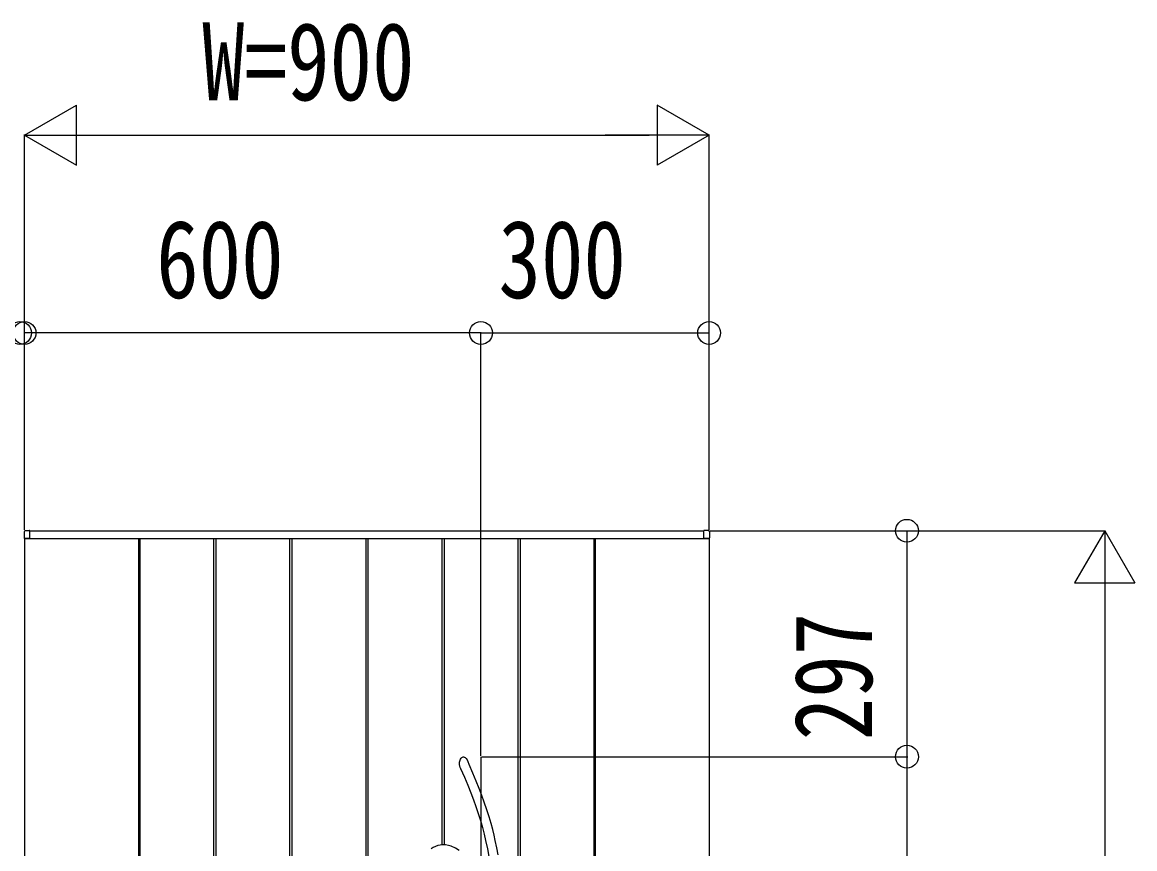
# Model space of a CAD drawing. Units: millimetres, scale not verified. Extents: x -14718 to 14718, y -10395 to 10395.
# Drawn here: x 8494 to 9956, y 2695 to 3781 of the extents above; entities that cross this region are included whole.
import ezdxf
from ezdxf.enums import TextEntityAlignment as Align

# ---------------------------------------------------------------- set-up
doc = ezdxf.new("R2010")
doc.units = ezdxf.units.MM
doc.header["$LTSCALE"] = 40
for name, color, linetype in [('0-3_YKK_13', 4, 'Continuous'), ('0-4_YKK_A1', 4, 'Continuous'), ('0-5_YKK_D', 6, 'Continuous')]:
    doc.layers.add(name, color=color, linetype=linetype)
doc.styles.add('ＭＳ ゴシック', font='')
doc.styles.get('ＭＳ ゴシック').set_extended_font_data('MS Gothic')

msp = doc.modelspace()

# ---------------------------------------------------------------- linework, layer by layer
at = {"layer": '0-3_YKK_13'}
msp.add_line((9096.57, 2815.5), (9096.57, 1815.5), dxfattribs=at)
for points in [[(9069.89, 2800.23), (9069.89, 2800.23), (9069.88, 2800.26), (9069.81, 2800.43), (9069.45, 2801.37), (9068.51, 2805.31), (9068.44, 2808.17), (9069.04, 2811.1), (9069.61, 2812.39), (9070.43, 2813.61), (9071.3, 2814.45), (9072.42, 2815.06), (9073.2, 2815.22), (9074, 2815.16), (9074.64, 2814.96), (9075.64, 2814.38), (9076.96, 2813.11), (9078.32, 2811.24), (9079.54, 2809.12), (9079.72, 2808.74)], [(9119.04, 2686.56), (9117.45, 2695.53), (9115.45, 2705.41), (9113.87, 2712.41), (9112.02, 2719.89), (9109.86, 2727.91), (9107.35, 2736.54), (9104.41, 2745.85), (9100.97, 2755.95), (9097.89, 2764.49), (9094.41, 2773.65), (9090.5, 2783.48), (9086.11, 2794.06), (9081.18, 2805.47), (9079.71, 2808.74)], [(9069.89, 2800.23), (9069.91, 2800.18), (9074.88, 2788.66), (9079.31, 2777.99), (9083.24, 2768.07), (9086.72, 2758.84), (9089.81, 2750.22), (9092.54, 2742.15), (9095.79, 2731.85), (9098.52, 2722.35), (9100.82, 2713.54), (9102.76, 2705.33), (9105.02, 2694.48), (9106.82, 2684.49), (9108.26, 2675.23), (9109.41, 2666.77)], [(9067.99, 2692.17), (9062.95, 2695.35), (9057.59, 2697.75), (9053.86, 2698.84), (9049.98, 2699.48), (9045.95, 2699.59), (9042.84, 2699.28), (9039.74, 2698.63), (9036.73, 2697.63), (9033.87, 2696.27), (9031.16, 2694.47)]]:
    msp.add_lwpolyline(points, dxfattribs=at)
at = {"layer": '0-4_YKK_A1'}
for p, q in [((8496.07, 3111.13), (8496.07, 3103)), ((8496.57, 3102.5), (8496.57, 1522.5)), ((8496.57, 3102.5), (9396.57, 3102.5)), ((8503.57, 3102.5), (8496.57, 3102.5)), ((8496.57, 3102.5), (8503.27, 3102.5)), ((8497.48, 3112.63), (8503.04, 3112.97)), ((8503.27, 3102.5), (8503.27, 3102.5)), ((8503.57, 3112.5), (9389.57, 3112.5)), ((8503.57, 3102.5), (8503.57, 3112.5)), ((8503.57, 3102.8), (8503.57, 3112.47)), ((8646.57, 3102.5), (8646.57, 1522.5)), ((8648.07, 3102.5), (8648.07, 1522.5)), ((8745.07, 3102.5), (8745.07, 1522.5)), ((8748.07, 3102.5), (8748.07, 1522.5)), ((8845.07, 3102.5), (8845.07, 1522.5)), ((8848.07, 3102.5), (8848.07, 1522.5)), ((8945.07, 3102.5), (8945.07, 1522.5)), ((8948.07, 3102.5), (8948.07, 1522.5)), ((9045.07, 3102.5), (9045.07, 2699.5)), ((9048.07, 3102.5), (9048.07, 2699.53)), ((9145.07, 3102.5), (9145.07, 2379.91)), ((9148.07, 3102.5), (9148.07, 2381.84)), ((9245.07, 3102.5), (9245.07, 1522.5)), ((9246.57, 3102.5), (9246.57, 1522.5)), ((9389.57, 3102.5), (9389.57, 3112.5)), ((9389.57, 3102.8), (9389.57, 3112.47)), ((9389.57, 3102.5), (9396.57, 3102.5)), ((9396.57, 3102.5), (9389.87, 3102.5)), ((9389.87, 3102.5), (9389.87, 3102.5)), ((9395.66, 3112.63), (9390.1, 3112.97)), ((9396.57, 3102.5), (9396.57, 1522.5)), ((9397.07, 3111.13), (9397.07, 3103))]:
    msp.add_line(p, q, dxfattribs=at)
for centre, radius, start, end in [((8497.57, 3111.13), 1.5, 93.5, 180), ((8496.57, 3103), 0.5, 180, 270), ((8503.07, 3112.47), 0.5, 0, 93.5), ((8503.27, 3102.8), 0.3, 270, 0), ((9390.07, 3112.47), 0.5, 86.5, 180), ((9389.87, 3102.8), 0.3, 180, 270), ((9395.57, 3111.13), 1.5, 0, 86.5), ((9396.57, 3103), 0.5, 270, 0)]:
    msp.add_arc(centre, radius, start, end, dxfattribs=at)
at = {"layer": '0-5_YKK_D'}
for p, q in [((8496.57, 3632.5), (8564.99, 3672)), ((8564.99, 3593), (8564.99, 3672)), ((9396.57, 3632.5), (9328.15, 3672)), ((9328.15, 3672), (9328.15, 3593)), ((8496.57, 3114.5), (8496.57, 3633.5)), ((8496.57, 3632.5), (8564.99, 3593)), ((8496.57, 3632.5), (8633.4, 3632.5)), ((8575.57, 3632.5), (9317.57, 3632.5)), ((9396.57, 3632.5), (9259.74, 3632.5)), ((9396.57, 3632.5), (9328.15, 3593)), ((9396.57, 3114.5), (9396.57, 3633.5)), ((8496.57, 3113.5), (8496.57, 3373.5)), ((9096.57, 3372.5), (8496.57, 3372.5)), ((9096.57, 2816.5), (9096.57, 3373.5)), ((9096.57, 2816.5), (9096.57, 3373.5)), ((9096.57, 3372.5), (9396.57, 3372.5)), ((9396.57, 3113.5), (9396.57, 3373.5)), ((9397.57, 3112.5), (9657.57, 3112.5)), ((9398.57, 3112.5), (9917.57, 3112.5)), ((9656.57, 3112.5), (9656.57, 2815.5)), ((9916.57, 3112.5), (9877.07, 3044.08)), ((9916.57, 3112.5), (9956.07, 3044.08)), ((9916.57, 3112.5), (9916.57, 2975.67)), ((9877.07, 3044.08), (9956.07, 3044.08)), ((9916.57, 3033.5), (9916.57, 1591.5)), ((9097.57, 2815.5), (9657.57, 2815.5)), ((9097.57, 2815.5), (9657.57, 2815.5)), ((9656.57, 2815.5), (9656.57, 1815.5))]:
    msp.add_line(p, q, dxfattribs=at)
for centre in [(8490.57, 3372.5), (8496.57, 3372.5), (9096.57, 3372.5), (9096.57, 3372.5), (9396.57, 3372.5), (9656.57, 3112.5), (9656.57, 2815.5), (9656.57, 2815.5)]:
    msp.add_circle(centre, 15, dxfattribs=at)

# ---------------------------------------------------------------- texts
at = {"layer": '0-5_YKK_D', "style": 'ＭＳ ゴシック', "width": 0.8}
for s, p in [('W=900', (8730.04, 3647.5)), ('600', (8669.64, 3387.5)), ('300', (9119.64, 3387.5))]:
    msp.add_text(s, height=102.6, dxfattribs=at).set_placement(p, align=Align.BOTTOM_LEFT)
msp.add_text('297', height=102.6, rotation=90, dxfattribs=at).set_placement((9641.57, 2837.07), align=Align.BOTTOM_LEFT)

doc.saveas('drawing.dxf')
